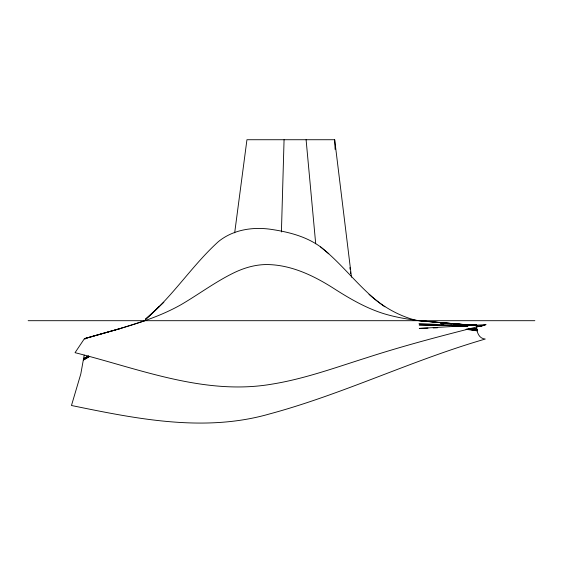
<?xml version="1.0" encoding="UTF-8"?>
<svg xmlns="http://www.w3.org/2000/svg" width="563" height="563" viewBox="0 0 563 563"><rect width="100%" height="100%" fill="white"/><g stroke="black" fill="none" stroke-linecap="round" stroke-linejoin="round"><path stroke-width="0.84" d="M281.416 231.963L284.069 139.73M84.19 355.147L80.798 373.98L71.466 405.494C136.225 418.781 204.278 432.729 269.522 413.953C343.134 394.121 412.032 360.2 485.285 339.039C478.993 338.673 476.622 332.156 476.664 326.765M234.68 232.822L246.946 139.73L334.675 139.73L351.481 277.186M163.854 302.268L145.31 319.538L159.357 306.448M145.353 319.425C172.799 296.427 191.976 265.525 218.437 241.59C232.92 229.795 252.351 226.727 270.444 229.261C288.066 231.829 306.033 236.263 320.621 246.946C343.704 265.06 360.609 290.036 384.881 306.786M427.957 328.109L419.266 328.405L485.904 324.64L481.386 326.266L477.037 326.371M485.904 324.64C445.84 334.711 405.796 345.028 366.492 357.794C335.126 367.674 303.971 379.047 271.366 384.233C204.228 395.62 138.977 368.688 75.048 352.677L84.344 338.771C116.893 329.038 150.821 321.628 180.723 304.872C198.486 294.519 215.01 282.07 233.518 272.999C244.3 267.714 256.165 264.272 268.248 264.575C292.654 265.187 315.273 276.468 335.372 289.466C350.819 299.291 366.914 308.524 384.522 313.887C414.094 322.683 445.382 322.092 475.784 325.688L418.4 320.621L477.311 325.703M121.566 328.159L145.057 320.664M84.837 338.49L121.629 328.194L84.344 338.771L84.879 338.504L85.147 339.144M433.179 327.94L437.521 327.793M477.515 326.456L480.992 326.336L477.508 326.259M459.274 325.175L461.013 325.168M467.1 325.154L476.671 325.125L477.248 325.66L453.869 324.126M28.15 320.692L534.85 320.692M441.885 324.457L443.623 324.492M456.663 324.738L461.013 324.823M462.751 324.858L476.65 325.118L476.601 325.653M441.962 324.534L443.707 324.577M455.924 324.844L457.67 324.886M459.415 324.921L476.868 325.308L449.802 323.69M467.923 326.04L419.111 324.921L449.83 325.695M452.462 325.759L467.381 326.132M419.006 323.57L467.804 325.864M477.072 326.315L479.669 326.441L478.43 326.251M440.196 323.113L448.057 323.584M440.885 323.275L443.482 323.444M446.945 323.669L452.138 324.014M469.901 328.532L476.882 329.045L469.901 328.496M466.804 329.13L477.086 330.397L466.804 329.109M466.016 329.32L477.171 330.854M416.937 320.558C398.977 316.061 382.692 306.701 369.018 294.322M320.621 246.946L328.792 253.765M349.904 267.622L350.13 269.36M350.467 271.971L350.693 273.709M306.096 139.73L315.702 243.758M334.675 139.73L335.112 149.392M89.616 356.372L83.577 359.947L89.616 356.379M88.37 355.999L83.767 358.561L88.363 356.02M476.945 329.482L469.07 328.771L476.945 329.482M477.009 329.939L468.458 329.017L477.009 329.939"/></g></svg>
